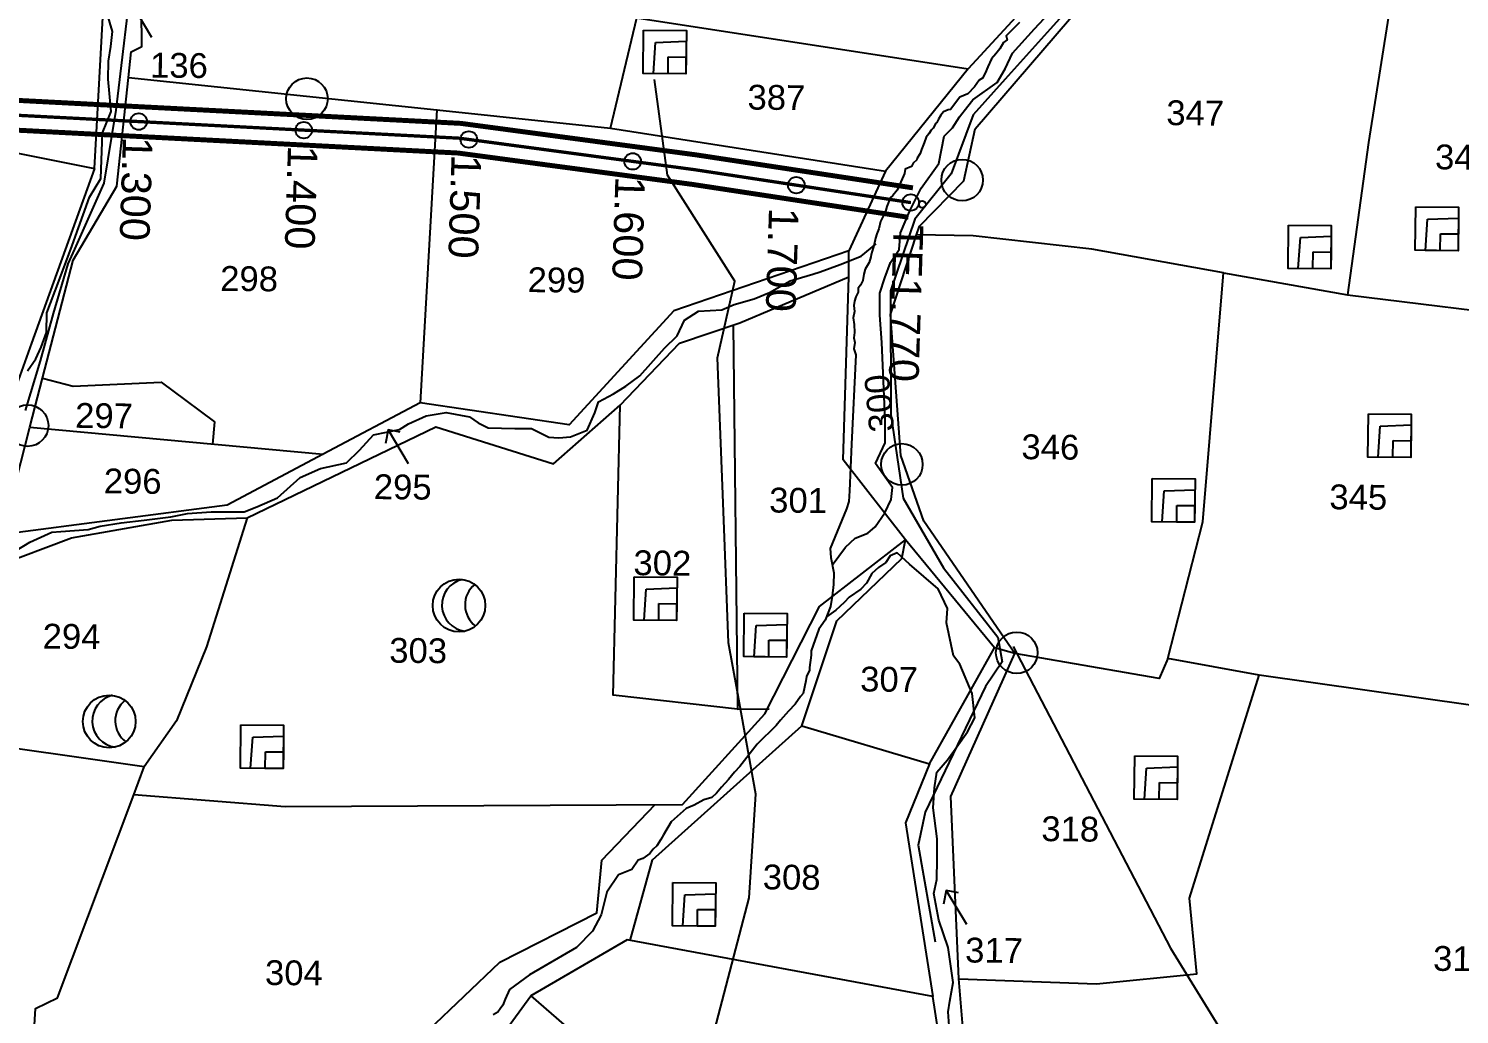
# Model space of a CAD drawing. Header units: inches. Extents: x 216030 to 222213, y 1586560 to 1591986.
# Drawn here: x 218230 to 219096, y 1589381 to 1589977 of the extents above; entities that cross this region are included whole.
import ezdxf
from ezdxf.enums import TextEntityAlignment as Align

# ---------------------------------------------------------------- set-up
doc = ezdxf.new("R2010")
doc.units = ezdxf.units.IN
doc.header["$LTSCALE"] = 15
doc.header["$MEASUREMENT"] = 0
doc.header["$PDMODE"] = 32
doc.header["$PDSIZE"] = 10
doc.linetypes.add('HIDDEN2', pattern=[0.1875, 0.125, -0.0625])
for name, color, linetype in [('BOUNDRY STONES', 240, 'Continuous'), ('CANAL1', 7, 'Continuous'), ('CSMark', 72, 'Continuous'), ('PLOTS', 7, 'Continuous'), ('PLOTS NO', 7, 'Continuous'), ('ROADS', 1, 'Continuous'), ('STREAMS', 4, 'Continuous'), ('text2', 7, 'Continuous'), ('wells', 7, 'Continuous')]:
    doc.layers.add(name, color=color, linetype=linetype)
doc.styles.add('FONT1', font='Arial')
doc.styles.get("Standard").update_dxf_attribs({"font": 'arial.ttf'})

# ---------------------------------------------------------------- blocks, each defined once
blk = doc.blocks.new('VBV BVB')
at = {"layer": 'wells'}
for points in [[(18263.9, 9973.8), (18300.3, 9973.8), (18300.3, 9936.9), (18263.9, 9936.9)], [(18274.1, 9963.3), (18300.3, 9964.6), (18300.3, 9936.9), (18272.6, 9936.9)], [(18285.1, 9951.1), (18300.3, 9951.1), (18300.3, 9936.9), (18285.1, 9936.9)]]:
    blk.add_lwpolyline(points, close=True, dxfattribs=at)
blk = doc.blocks.new('FGCFTCFTCF')
at = {"layer": 'wells'}
blk.add_circle((17641.3, 9533.1), 22.4, dxfattribs=at)
for centre, start, end in [((17649.2, 9533.6), 103.4859, 263.2384), ((17668.8, 9534), 129.795, 234.0532)]:
    blk.add_arc(centre, 22.4, start, end, dxfattribs=at)
blk = doc.blocks.new('gdggfg')
at = {"layer": 'PLOTS NO'}
for points in [[(18501.3, 7805), (18515.5, 7835.3)], [(18497.2, 7814.7), (18501.3, 7805), (18512.2, 7809.6)]]:
    blk.add_lwpolyline(points, dxfattribs=at)

msp = doc.modelspace()

# ---------------------------------------------------------------- linework, layer by layer
at = {"layer": 'BOUNDRY STONES'}
for centre in [(218398.81, 1589934.89), (218795.11, 1589885.65), (218229.84, 1589737.18), (218758.67, 1589713.7), (218828.15, 1589599.78)]:
    msp.add_circle(centre, 12.56, dxfattribs=at)
at = {"layer": 'CANAL1', "color": 200, "linetype": 'ByBlock', "ltscale": 40, "const_width": 3}
for points in [[(217178.02, 1589667.42), (217173.16, 1589742.18, -0.055791), (217173.46, 1589748.63), (217183.02, 1589808.6, -0.113644), (217189.59, 1589824.82), (217224.17, 1589874.22, -0.099515), (217235.29, 1589884.83), (217260.78, 1589900.93, -0.143076), (217281.81, 1589906.95), (217463.83, 1589906.02, 0.069868), (217469.62, 1589906.8), (217672.3, 1589963.75, -0.056421), (217680.96, 1589965.15), (217837.34, 1589972.74, -0.086593), (217850.64, 1589971.07), (217894.11, 1589957.77), (217938.05, 1589949.95), (218163.49, 1589936.99), (218491.83, 1589919.97), (218634.27, 1589900.91), (218765.35, 1589880.96)], [(217195.98, 1589668.58), (217191.13, 1589743.35, -0.055791), (217191.24, 1589745.79), (217200.8, 1589805.76, -0.113644), (217204.33, 1589814.5), (217238.91, 1589863.9, -0.099515), (217244.9, 1589869.61), (217270.4, 1589885.71, -0.143076), (217281.72, 1589888.96), (217463.74, 1589888.02, 0.069868), (217474.49, 1589889.47), (217677.16, 1589946.42, -0.056421), (217681.83, 1589947.18), (217838.21, 1589954.76, -0.086593), (217845.37, 1589953.86), (217889.89, 1589940.23), (217935.95, 1589932.05), (218162.51, 1589919.01), (218490.17, 1589902.03), (218631.73, 1589883.09), (218762.65, 1589863.17)]]:
    msp.add_lwpolyline(points, format="xyb", dxfattribs=at)
at = {"layer": 'CANAL1', "color": 1, "linetype": 'HIDDEN2', "ltscale": 5, "const_width": 2}
msp.add_lwpolyline([(217187, 1589668), (217182.15, 1589742.77, -0.055791), (217182.35, 1589747.21), (217191.91, 1589807.18, -0.113644), (217196.96, 1589819.66), (217231.54, 1589869.06, -0.099515), (217240.1, 1589877.22), (217265.59, 1589893.32, -0.143076), (217281.76, 1589897.96), (217463.79, 1589897.02, 0.069868), (217472.06, 1589898.14), (217674.73, 1589955.08, -0.056421), (217681.39, 1589956.16), (217837.77, 1589963.75, -0.086593), (217848.01, 1589962.47), (217892, 1589949), (217937, 1589941), (218163, 1589928), (218491, 1589911), (218633, 1589892), (218764, 1589872.07)], format="xyb", dxfattribs=at)
at = {"layer": 'CSMark', "linetype": 'Continuous'}
for p in [(218297.03, 1589921.05), (218396.89, 1589915.88), (218496.72, 1589910.24), (218595.83, 1589896.97), (218694.79, 1589882.6)]:
    msp.add_point(p, dxfattribs=at)
at = {"layer": 'PLOTS'}
for points in [[(218975.05, 1590259.85), (218963.93, 1590216.67), (218933.27, 1590151.97), (218911.3, 1590096.31), (218899.26, 1590065.8), (218887.61, 1590046), (218873.88, 1590038.72), (218851.31, 1590010.15), (218798.69, 1589953.01), (218748.73, 1589891.08), (218726.53, 1589842.83), (218620.71, 1589806.51), (218557.51, 1589737.59), (218467.35, 1589750.97), (218408.51, 1589719.81), (218350.5, 1589689.09), (218214.57, 1589671.3), (218231.27, 1589736.14), (218408.51, 1589719.81)], [(218793.21, 1589402.51), (218788.2, 1589512.85), (218827.02, 1589599.42), (218771.99, 1589679.29), (218758.09, 1589719.06), (218751.81, 1589804.4), (218767.58, 1589852.64), (218769.29, 1589857.87), (218796.2, 1589885.28), (218803.02, 1589916.72), (218868.8, 1589993.02), (218916.2, 1590048.01), (218960.15, 1590150.77), (218998.07, 1590249.28), (219049.02, 1590225.74), (219114.79, 1590199.3), (219184.91, 1590123.45), (219245.92, 1590051.7), (219265.9, 1590034.6), (219203.57, 1590137.23), (219137.74, 1590245.59)], [(218270.21, 1589892.6), (218279.12, 1590053.79), (218273.52, 1590206.85)], [(218290.77, 1589947.71), (218292.41, 1589963.32), (218298.93, 1589966.52), (218297.54, 1590122.97)], [(219265.9, 1590034.6), (219181.3, 1590055.57), (219163.3, 1589885.45), (219149.75, 1589801.3), (219106.05, 1589596.97), (219104.11, 1589567.96), (218974.72, 1589586.27)], [(219078.66, 1590005.77), (219056.89, 1590009.23), (219040.86, 1589908.45), (219028.23, 1589816.21)], [(218582.41, 1589917.01), (218598.43, 1589983.73), (218798.69, 1589953.01)], [(218238.91, 1589765.78), (218257.29, 1589837.15), (218283.86, 1589882.08), (218290.77, 1589947.71), (218477.35, 1589928.07), (218467.35, 1589750.97)], [(218477.35, 1589928.07), (218582.41, 1589917.01), (218748.73, 1589891.08)], [(217954.55, 1589836.6), (218081.71, 1589895.67), (218167.96, 1589898.19), (218218.91, 1589902.89), (218270.21, 1589892.6), (218232.23, 1589787.11), (218206.73, 1589716.56)], [(218953.3, 1589829.65), (218873.62, 1589843.93), (218801.75, 1589851.98), (218767.58, 1589852.64)], [(218362.58, 1589681.4), (218476.85, 1589736.4), (218547.95, 1589714.11), (218588.18, 1589749.64), (218624.23, 1589787.01), (218660.71, 1589799.34), (218726.63, 1589827.12), (218726.53, 1589842.83)], [(218919.59, 1589596.27), (218940.69, 1589678.9), (218953.3, 1589829.65), (219028.23, 1589816.21), (219149.75, 1589801.3)], [(218294.04, 1589514.02), (218385.68, 1589506.89), (218626.04, 1589508.05), (218675.68, 1589562.91), (218708.89, 1589627.69), (218760.8, 1589668.16), (218723.21, 1589716.39), (218726.63, 1589827.12)], [(218656.57, 1589797.94), (218659.17, 1589565.6), (218678.31, 1589565.81)], [(218231.27, 1589736.14), (218238.91, 1589765.78), (218257.42, 1589761.01), (218310.56, 1589763.53), (218325.6, 1589752.39), (218342.95, 1589739.54), (218341.7, 1589725.97)], [(218659.17, 1589565.6), (218583.99, 1589574.19), (218588.18, 1589749.64)], [(218211.22, 1589652.4), (218256.36, 1589669.31), (218317.01, 1589680.07), (218362.58, 1589681.4), (218338.1, 1589603.47), (218319.96, 1589558.73), (218300.34, 1589530.79)], [(218594.24, 1589425.77), (218607.88, 1589474.65), (218698.05, 1589555.56), (218719.36, 1589619.1), (218758.65, 1589656.73), (218760.8, 1589668.16)], [(218775.3, 1589532.69), (218814.65, 1589602.77), (218760.8, 1589668.16)], [(218801.74, 1589194.84), (218809.03, 1589230.25), (218805.26, 1589279.16), (218797.79, 1589346.93), (218793.21, 1589402.51), (218876.36, 1589399.67), (218937.08, 1589405.67), (218932.57, 1589451.33), (218974.72, 1589586.27), (218919.59, 1589596.27), (218914.24, 1589584.28), (218827.02, 1589599.42), (218814.65, 1589602.77)], [(218698.05, 1589555.56), (218775.3, 1589532.69), (218760.9, 1589497), (218777.34, 1589391.94)], [(218231.99, 1589341.37), (218234.67, 1589384.57), (218247.9, 1589391.14), (218293.4, 1589512.32), (218300.34, 1589530.79), (218182.71, 1589547.55), (218154.43, 1589412.66), (218151.76, 1589381.98), (218124.98, 1589321.16)], [(218446.04, 1589328.12), (218472.24, 1589371.6), (218515.5, 1589412.75), (218574.13, 1589442.51), (218577.19, 1589474.36), (218609.42, 1589507.97)], [(218796.42, 1589270.02), (218777.34, 1589391.94), (218592.49, 1589426.09), (218534.2, 1589392.39), (218632.61, 1589306.82), (218623.1, 1589282.75), (218766.98, 1589250.46)], [(218347.38, 1589083.2), (218343.55, 1589169.41), (218358.16, 1589188.65), (218457.66, 1589285.06), (218489.8, 1589355.58), (218512.5, 1589362.54), (218534.2, 1589392.39)]]:
    msp.add_lwpolyline(points, dxfattribs=at)
at = {"layer": 'ROADS', "color": 1}
for points in [[(218990.06, 1590271.95), (218993.37, 1590242.79), (218979.56, 1590209.56), (218947.85, 1590133.53), (218922.04, 1590071.66), (218892.42, 1590026.07), (218848.37, 1589977.03), (218821.2, 1589946.78), (218801.82, 1589925.2), (218788.53, 1589889.4), (218766.48, 1589861.94), (218751.74, 1589818.74), (218752.07, 1589743.99), (218759.47, 1589693.37), (218783.9, 1589651.24), (218816.67, 1589609.16), (218819.37, 1589594.41), (218809.33, 1589579.35), (218772.71, 1589503.39), (218768.55, 1589483.54), (218778.72, 1589424.99)], [(218293.79, 1590017.6), (218283.25, 1589927.9), (218275.89, 1589883.75), (218258.25, 1589843.98), (218254.11, 1589834.99), (218245.35, 1589805.07), (218237.49, 1589776.28), (218228.43, 1589746.28)], [(218523.23, 1589046.51), (218543.93, 1589119.6), (218554.79, 1589157.97), (218607.45, 1589266.47), (218646.43, 1589375.96), (218666.34, 1589451.68), (218670.42, 1589514.24), (218659.04, 1589577.27), (218653.88, 1589605.86), (218650.76, 1589685.3), (218647.12, 1589778.07), (218657.53, 1589824.57), (218616.9, 1589888.55), (218609.07, 1589946.46)], [(218826.03, 1589603.66), (218921.05, 1589421.09)], [(218921.05, 1589421.09), (219024.95, 1589252.38), (219085.73, 1589152.47), (219148.15, 1589049.86)]]:
    msp.add_lwpolyline(points, dxfattribs=at)
at = {"layer": 'STREAMS', "color": 4}
for points in [[(218229.78, 1589770.27), (218234.89, 1589777.55), (218238.1, 1589784.64), (218241.34, 1589793.41), (218241.46, 1589805.35), (218248.8, 1589824.48), (218256.78, 1589846.19), (218267.36, 1589875.41), (218274.18, 1589886.66), (218275.09, 1589914.21), (218280.47, 1589927.14), (218278.57, 1589946.65), (218278.68, 1589957.54), (218280.24, 1589966.54), (218281.17, 1589975.54), (218277.93, 1589986.47)], [(218716.5, 1589652.78), (218724.66, 1589663.58), (218730.4, 1589669.2), (218738, 1589672.2), (218742.54, 1589675.94), (218748.31, 1589684.4), (218752.18, 1589692.4), (218752.96, 1589699.73), (218747.6, 1589707.36), (218742.69, 1589714.27), (218748.5, 1589726.75), (218748.65, 1589740.94), (218746.54, 1589787.47), (218745.29, 1589804.05), (218745.42, 1589817.3), (218748.36, 1589826.5), (218751.77, 1589835.92), (218757.06, 1589843.68), (218757.87, 1589853.84), (218763.45, 1589867.04), (218770.25, 1589880.83), (218781.06, 1589895.62), (218784.31, 1589912.15), (218789.33, 1589917.31), (218793.42, 1589923.89), (218798.46, 1589930.46), (218801.58, 1589934.22), (218816.36, 1589944.71), (218821.18, 1589952.94), (218825.54, 1589962.36), (218838.95, 1589977.13), (218850.68, 1589989.55)], [(218829.91, 1589980.97), (218821.65, 1589972.87), (218822.42, 1589970.47), (218820.19, 1589968.8), (218817.96, 1589965.03), (218815.53, 1589962.06), (218812.91, 1589958.9), (218810.66, 1589954.14), (218809.03, 1589950.36), (218807.4, 1589947.39), (218805.39, 1589946.01), (218802.56, 1589942.06), (218798.52, 1589937.91), (218793.71, 1589935.76), (218788.05, 1589928.44), (218786.65, 1589928.06), (218783.84, 1589926.89), (218782.23, 1589924.91), (218780.81, 1589922.53), (218779.79, 1589920.55), (218779.19, 1589920.16), (218777.56, 1589916.98), (218776.35, 1589915.8), (218774.93, 1589913.62), (218773.31, 1589911.64), (218772.08, 1589908.26), (218770.44, 1589904.09), (218769.82, 1589901.71), (218767.99, 1589898.93), (218767.78, 1589897.94), (218765.57, 1589895.97), (218764.55, 1589893.98), (218760.74, 1589892.23), (218760.32, 1589889.64), (218759.7, 1589888.25), (218755.8, 1589879.57), (218753.17, 1589876.41), (218751.56, 1589875.03), (218750.33, 1589871.65), (218749.51, 1589869.67), (218748.89, 1589867.48), (218747.46, 1589864.3), (218745.83, 1589860.53), (218744.79, 1589856.15), (218743.56, 1589853.17), (218742.73, 1589850.59), (218741.9, 1589846.81), (218740.04, 1589840.65), (218739.82, 1589839.25), (218738.79, 1589835.87), (218736.55, 1589831.71), (218735.73, 1589828.73), (218735.09, 1589824.94), (218733.7, 1589822.08), (218732.3, 1589820.22), (218732.16, 1589817.98), (218730.88, 1589814.99), (218729.97, 1589812.38), (218729.57, 1589809.88), (218729.91, 1589806.25), (218729.12, 1589802.39), (218729.83, 1589798.38), (218730.03, 1589793.39), (218729.62, 1589790.27), (218730.22, 1589787.39), (218729.68, 1589783.64), (218730.29, 1589781.89), (218730.77, 1589780.01), (218728.09, 1589725.86), (218726.96, 1589697.65), (218726.5, 1589691.26), (218725.25, 1589686.87), (218715.38, 1589662.88), (218715.72, 1589657.48), (218717.43, 1589648.07), (218717.36, 1589641.08), (218716.48, 1589634.09), (218715.42, 1589627.71), (218712.34, 1589619.54), (218708.48, 1589613.99), (218703.75, 1589601.04), (218703.72, 1589598.44), (218702.84, 1589590.86), (218702.83, 1589589.26), (218700.99, 1589585.48), (218700.56, 1589582.89), (218698.88, 1589575.11), (218697.26, 1589573.33), (218694.02, 1589568.76), (218690.17, 1589564.4), (218685.32, 1589559.06), (218682.69, 1589555.88), (218671.17, 1589544.61), (218660.6, 1589531.03), (218657.37, 1589527.67), (218653.72, 1589523.11), (218649.47, 1589518.55), (218646.63, 1589514.79), (218643.61, 1589512.22), (218638.79, 1589510.87), (218632.96, 1589507.73), (218628.14, 1589505.58), (218619.06, 1589497.48), (218614.38, 1589489.73), (218612.95, 1589486.95), (218610.51, 1589482.97), (218608.29, 1589481), (218606.26, 1589478.42), (218602.03, 1589475.47), (218599.22, 1589474.3), (218595.36, 1589468.74), (218587.33, 1589465.42), (218580.13, 1589454.96), (218576.84, 1589441.38), (218571.56, 1589431.35), (218561.88, 1589421.49), (218533.45, 1589405.01), (218521.25, 1589396.06), (218518.76, 1589390.33), (218517.34, 1589386.69), (218515.67, 1589384.44), (218514.27, 1589382.44), (218511.35, 1589380.83)], [(218222.82, 1589661.6), (218231.1, 1589666.69), (218244.57, 1589672.66), (218249.98, 1589673.08), (218266.46, 1589674.32), (218273.77, 1589676.36), (218286.49, 1589678.35), (218300.38, 1589680.08), (218316.39, 1589682.03), (218326.52, 1589684.05), (218340.88, 1589685.07), (218360.87, 1589685.11), (218368.56, 1589688.14), (218381.08, 1589693.42), (218394.61, 1589705.74), (218406.9, 1589711.25), (218422.69, 1589714.62), (218430.53, 1589722.29), (218439.09, 1589731.6), (218454.87, 1589734.73), (218460.32, 1589738.2), (218470.95, 1589743.03), (218482.96, 1589745.02), (218497.05, 1589742.53), (218502.42, 1589738.95), (218508.5, 1589735.83), (218524.49, 1589735.43), (218534.6, 1589735.33), (218545.13, 1589730.29), (218551.24, 1589729.75), (218558.3, 1589730.39), (218568.22, 1589734.51), (218573.03, 1589744.81), (218575.21, 1589751.6), (218584.2, 1589756.44), (218591.77, 1589761.07), (218600.07, 1589767.33), (218615.17, 1589783.99), (218622.77, 1589791.43), (218627.1, 1589801.02), (218635.62, 1589806.34), (218649.74, 1589807.14), (218657.29, 1589810.35), (218669.32, 1589813.75), (218678.53, 1589817.65), (218691.07, 1589824.81), (218704.75, 1589828.67), (218709.23, 1589830.27), (218721.27, 1589834.61), (218734.02, 1589839.65), (218743.03, 1589847.08)], [(218787.39, 1589371.28), (218786.69, 1589382.71), (218787.74, 1589389.07), (218789.65, 1589400.32), (218786.6, 1589421.53), (218781.06, 1589438.08), (218777.95, 1589454.28), (218779.84, 1589462.58), (218779.96, 1589474.99), (218780.09, 1589487.24), (218777.66, 1589505.97), (218778.44, 1589518.04), (218779.85, 1589527.66), (218786.29, 1589535.11), (218792.92, 1589544.35), (218798.39, 1589551.97), (218802.73, 1589560.41), (218801.24, 1589575.12), (218793.75, 1589592.83), (218789.87, 1589598.02), (218785.67, 1589617.98), (218786.24, 1589626.63), (218780.64, 1589638.5), (218763.31, 1589653.37), (218755.87, 1589660.3), (218751.6, 1589658.39), (218748.95, 1589654.33), (218744.5, 1589651.27), (218740.55, 1589647.72), (218737.22, 1589641.88), (218733.92, 1589638.32), (218726.84, 1589633.49), (218723.7, 1589630.1), (218718.76, 1589625.58), (218713, 1589621.55)]]:
    msp.add_lwpolyline(points, dxfattribs=at)
at = {"layer": 'text2', "color": 0, "linetype": 'Continuous'}
msp.add_lwpolyline([(217187, 1589668), (217182, 1589745), (217193, 1589814), (217235, 1589874), (217273, 1589898), (217468, 1589897), (217678, 1589956), (217843, 1589964), (217892, 1589949), (217937, 1589941), (218163, 1589928), (218491, 1589911), (218633, 1589892), (218764, 1589872.07)], dxfattribs=at)
at = {"layer": 'text2', "linetype": 'Continuous'}
for centre, radius in [((218764, 1589872.07), 5), ((218771, 1589871), 2.08)]:
    msp.add_circle(centre, radius, dxfattribs=at)

# ---------------------------------------------------------------- block references
at = {"layer": 'PLOTS NO', "xscale": 0.710781751960323, "yscale": 0.710781751960323, "zscale": 0.710781751960323, "rotation": 235.8551395688541}
for p in [(221082.49, 1603989.83), (221237.73, 1603732.07), (221575.31, 1603453.45)]:
    msp.add_blockref('gdggfg', p, dxfattribs=at)
at = {"layer": 'wells', "xscale": 0.7107817519603229, "yscale": 0.7107817519603229, "zscale": 0.7107817519603229, "rotation": 359.4143192848295}
for name, p in [('VBV BVB', (205548.99, 1583020.29)), ('VBV BVB', (206016.07, 1582913.34)), ('VBV BVB', (205939.11, 1582902.36)), ('VBV BVB', (205987.42, 1582788.27)), ('VBV BVB', (205856.67, 1582749.08)), ('FGCFTCFTCF', (205883.05, 1582980.91)), ('VBV BVB', (205543.37, 1582689.69)), ('VBV BVB', (205609.92, 1582667.6)), ('FGCFTCFTCF', (205671.47, 1582910.82)), ('VBV BVB', (205305.38, 1582600.12)), ('VBV BVB', (205846.06, 1582581.43)), ('VBV BVB', (205566.77, 1582504.74))]:
    msp.add_blockref(name, p, dxfattribs=at)

# ---------------------------------------------------------------- texts
at = {"layer": 'CSMark', "color": 1, "linetype": 'Continuous', "style": 'FONT1'}
for s, p in [('1.300', (218294.51, 1589848.9)), ('1.400', (218394.37, 1589843.73)), ('1.500', (218493.31, 1589838.17)), ('1.600', (218592.42, 1589824.9)), ('1.700', (218685.33, 1589806)), ('TE1.770', (218759.74, 1589763.58))]:
    msp.add_text(s, height=18, rotation=268.20328, dxfattribs=at).set_placement(p, align=Align.MIDDLE_RIGHT)
at = {"layer": 'PLOTS NO'}
for s, rotation, p in [('136', 359.41432, (218303.84, 1589947.72)), ('387', 359.41432, (218665.24, 1589928.33)), ('347', 359.41432, (218918.56, 1589918.94)), ('348', 359.41432, (219081.11, 1589892.22)), ('298', 359.41432, (218346.25, 1589818.7)), ('299', 359.41432, (218532.23, 1589817.94)), ('300', 95.47425, (218754.05, 1589733.98)), ('297', 359.41432, (218258.52, 1589735.86)), ('346', 359.41432, (218830.92, 1589716.91)), ('296', 359.41432, (218275.83, 1589696.24)), ('295', 359.41432, (218439.18, 1589692.75)), ('301', 359.41432, (218678.34, 1589684.66)), ('345', 359.41432, (219017.2, 1589686.63)), ('302', 359.41432, (218596.24, 1589646.77)), ('294', 359.41432, (218238.87, 1589602.38)), ('303', 359.41432, (218448.53, 1589593.81)), ('307', 359.41432, (218733.38, 1589576.43)), ('318', 359.41432, (218842.98, 1589485.91)), ('308', 359.41432, (218674.45, 1589456.76)), ('317', 359.41432, (218796.89, 1589412.51)), ('304', 359.41432, (218373.36, 1589398.9)), ('319', 359.41432, (219079.93, 1589407.48))]:
    msp.add_text(s, height=15, rotation=rotation, dxfattribs=at).set_placement(p)

doc.saveas('drawing.dxf')
